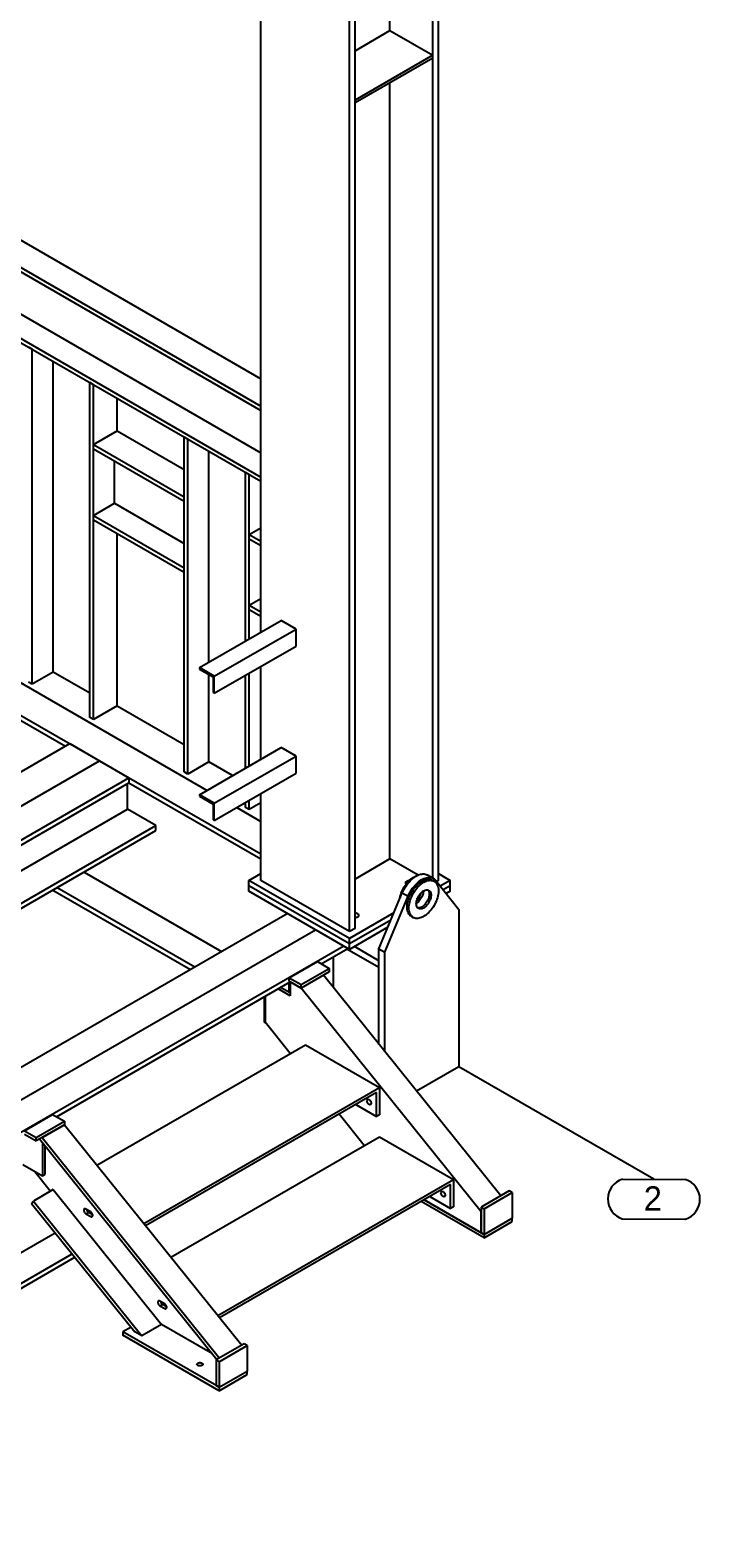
# Model space of a CAD drawing. Header units: millimetres. Extents: x 0 to 16187, y -20471 to 6290.
# Drawn here: x 753.3 to 873.3, y 5254 to 5523.2 of the extents above; entities that cross this region are included whole.
import ezdxf

# ---------------------------------------------------------------- set-up
doc = ezdxf.new("R2010")
doc.units = ezdxf.units.MM

msp = doc.modelspace()

# ---------------------------------------------------------------- linework, layer by layer
at = {"color": 7, "linetype": 'Continuous', "lineweight": 25}
for p, q in [((825.44844, 5371.20471), (825.44844, 5578.66976)), ((826.45607, 5370.78839), (826.45607, 5579.25145)), ((810.54617, 5361.60379), (810.54617, 5570.06686)), ((811.5538, 5362.18548), (811.5538, 5570.64855)), ((794.63627, 5415.24972), (794.63627, 5561.00545)), ((817.78517, 5523.07773), (817.78517, 5544.23778)), ((811.5538, 5519.48043), (817.78517, 5523.07773)), ((817.78517, 5523.07773), (825.44844, 5518.65381)), ((825.44844, 5518.65381), (811.5538, 5510.6326)), ((825.44844, 5518.16389), (811.5538, 5510.14268)), ((825.44844, 5518.16389), (825.44844, 5518.65381)), ((817.78517, 5374.63061), (817.78517, 5513.73998)), ((700.85418, 5509.92734), (794.63627, 5455.78809)), ((811.5538, 5510.14268), (811.5538, 5510.6326)), ((700.19116, 5509.54458), (794.63627, 5455.02259)), ((710.84411, 5509.05872), (794.63627, 5460.68654)), ((698.9382, 5498.32599), (794.63627, 5443.08068)), ((698.9382, 5497.56049), (794.63627, 5442.31517)), ((710.36682, 5496.07577), (794.63627, 5447.42805)), ((753.66827, 5465.96549), (753.00535, 5466.34818)), ((753.66827, 5405.94974), (753.66827, 5465.96549)), ((757.43361, 5408.12343), (757.43361, 5463.79181)), ((764.0097, 5399.97976), (764.0097, 5459.99551)), ((764.67262, 5459.61282), (764.0097, 5459.99551)), ((764.67262, 5399.59707), (764.67262, 5459.61282)), ((768.91526, 5451.34494), (768.91526, 5457.16359)), ((764.67262, 5448.89572), (768.91526, 5451.34494)), ((768.91526, 5451.34494), (780.90072, 5444.42589)), ((764.67262, 5448.13021), (764.67262, 5448.89572)), ((764.67262, 5448.89572), (780.90072, 5439.52744)), ((764.67262, 5448.13021), (780.90072, 5438.76193)), ((781.56363, 5449.86184), (780.90072, 5450.24453)), ((780.90072, 5390.22878), (780.90072, 5450.24453)), ((781.56363, 5389.84609), (781.56363, 5449.86184)), ((768.43796, 5438.36199), (768.43796, 5445.95653)), ((785.32897, 5409.87673), (785.32897, 5447.68816)), ((792.56798, 5443.50917), (791.90507, 5443.89186)), ((791.90507, 5413.67303), (791.90507, 5443.89186)), ((792.56798, 5414.05572), (792.56798, 5443.50917)), ((764.67262, 5436.1883), (768.43796, 5438.36199)), ((768.43796, 5438.36199), (780.90072, 5431.16739)), ((780.90072, 5438.76193), (780.90072, 5439.52744)), ((764.67262, 5436.1883), (780.90072, 5426.82002)), ((764.67262, 5435.4228), (764.67262, 5436.1883)), ((764.67262, 5435.4228), (780.90072, 5426.05451)), ((706.85603, 5432.04317), (785.02276, 5386.91847)), ((768.91526, 5402.04629), (768.91526, 5432.97357)), ((792.56798, 5432.79207), (794.63627, 5433.98607)), ((792.56798, 5432.79207), (794.63627, 5431.59807)), ((792.56798, 5432.02656), (792.56798, 5432.79207)), ((792.56798, 5432.02656), (794.63627, 5430.83257)), ((701.80729, 5429.12859), (794.63627, 5375.53956)), ((780.90072, 5426.05451), (780.90072, 5426.82002)), ((792.56798, 5420.08465), (794.63627, 5421.27865)), ((792.56798, 5420.08465), (794.63627, 5418.89066)), ((792.56798, 5419.31915), (792.56798, 5420.08465)), ((792.56798, 5419.31915), (794.63627, 5418.12515)), ((719.30818, 5418.13755), (759.63966, 5394.85469)), ((783.65843, 5408.91235), (798.29554, 5417.36218)), ((786.31008, 5407.38159), (800.94719, 5415.83141)), ((800.94719, 5415.83141), (798.29554, 5417.36218)), ((800.94719, 5412.76938), (800.94719, 5415.83141)), ((786.31008, 5404.31956), (800.94719, 5412.76938)), ((757.43361, 5408.12343), (753.66827, 5405.94974)), ((764.0097, 5404.32713), (757.43361, 5408.12343)), ((786.31008, 5407.38159), (783.65843, 5408.91235)), ((783.65843, 5408.91235), (783.65843, 5408.66739)), ((783.65843, 5408.66739), (786.09795, 5407.25908)), ((785.32897, 5392.01978), (785.32897, 5407.70301)), ((791.90507, 5390.89154), (791.90507, 5407.54947)), ((792.56798, 5391.27423), (792.56798, 5407.93216)), ((794.63627, 5392.46823), (794.63627, 5409.12616)), ((753.66827, 5405.94974), (753.00535, 5406.33243)), ((786.09795, 5407.25908), (786.09795, 5404.44202)), ((786.31008, 5404.31956), (786.31008, 5407.38159)), ((786.09795, 5404.44202), (786.31008, 5404.31956)), ((764.67262, 5399.59707), (764.0097, 5399.97976)), ((768.91526, 5402.04629), (764.67262, 5399.59707)), ((768.91526, 5402.04629), (780.90072, 5395.12723)), ((733.8154, 5379.94666), (760.40876, 5395.29868)), ((760.40876, 5395.29868), (765.71206, 5392.23715)), ((783.65843, 5386.13086), (798.29554, 5394.58069)), ((800.94719, 5393.04992), (798.29554, 5394.58069)), ((734.68775, 5374.3272), (765.71206, 5392.23715)), ((765.71206, 5392.23715), (771.01536, 5389.17562)), ((785.32897, 5392.01978), (781.56363, 5389.84609)), ((789.59421, 5389.55751), (785.32897, 5392.01978)), ((786.31008, 5384.6001), (800.94719, 5393.04992)), ((800.94719, 5389.98789), (800.94719, 5393.04992)), ((734.68775, 5368.20414), (771.01536, 5389.17562)), ((771.01536, 5389.17562), (771.01536, 5388.25701)), ((781.56363, 5389.84609), (780.90072, 5390.22878)), ((786.31008, 5381.53807), (800.94719, 5389.98789)), ((734.68775, 5367.28553), (771.01536, 5388.25701)), ((770.76081, 5383.54668), (770.76081, 5388.11006)), ((771.01536, 5388.28763), (794.63627, 5374.65157)), ((783.65843, 5386.13086), (783.65843, 5385.8859)), ((786.31008, 5384.6001), (783.65843, 5386.13086)), ((794.63627, 5370.78839), (794.63627, 5386.34467)), ((734.68775, 5362.72215), (770.76081, 5383.54668)), ((775.82546, 5380.62292), (770.76081, 5383.54668)), ((783.65843, 5385.8859), (786.09795, 5384.4776)), ((786.09795, 5384.4776), (786.09795, 5381.66053)), ((786.31008, 5381.53807), (786.31008, 5384.6001)), ((790.32649, 5383.85669), (794.63627, 5381.36872)), ((791.90507, 5383.87611), (791.90507, 5384.76798)), ((792.56798, 5383.49342), (791.90507, 5383.87611)), ((792.56798, 5383.49342), (792.56798, 5385.15068)), ((794.63627, 5384.68741), (792.56798, 5383.49342)), ((734.68775, 5356.87463), (775.82546, 5380.62292)), ((775.82546, 5379.70431), (775.82546, 5380.62292)), ((786.09795, 5381.66053), (786.31008, 5381.53807)), ((734.68775, 5355.95602), (775.82546, 5379.70431)), ((817.78517, 5374.63061), (811.5538, 5371.03331)), ((822.80827, 5371.73083), (817.78517, 5374.63061)), ((762.96286, 5372.2789), (787.60027, 5358.05602)), ((792.51495, 5370.78839), (794.63627, 5372.013)), ((792.51495, 5369.80854), (792.51495, 5370.78839)), ((810.54617, 5360.37918), (792.51495, 5370.78839)), ((810.54617, 5359.39933), (792.51495, 5369.80854)), ((792.51495, 5368.82869), (792.51495, 5369.80854)), ((810.54617, 5361.60379), (794.63627, 5370.78839)), ((825.56447, 5371.13774), (824.50381, 5371.75004)), ((825.69518, 5370.62928), (825.37698, 5370.81297)), ((825.96873, 5370.78699), (830.13126, 5365.57435)), ((826.45607, 5370.78839), (826.12174, 5370.59538)), ((826.45607, 5372.013), (828.57739, 5370.78839)), ((828.57739, 5370.78839), (826.79108, 5369.75717)), ((828.57739, 5369.80854), (827.32665, 5369.0865)), ((828.57739, 5369.80854), (828.57739, 5370.78839)), ((828.57739, 5368.82869), (828.57739, 5369.80854)), ((757.38367, 5369.05809), (782.02108, 5354.83522)), ((758.15277, 5369.50209), (782.79018, 5355.27921)), ((810.54617, 5358.41948), (792.51495, 5368.82869)), ((815.81235, 5358.53283), (819.97488, 5368.55143)), ((816.87301, 5357.92052), (821.03554, 5367.93913)), ((819.97488, 5368.55143), (821.03554, 5367.93913)), ((822.82529, 5367.46777), (822.62427, 5367.35172)), ((828.57739, 5368.82869), (827.86221, 5368.41582)), ((742.6427, 5332.10257), (799.38802, 5364.86094)), ((818.48318, 5364.96112), (810.54617, 5360.37918)), ((830.13126, 5365.57435), (830.13126, 5337.40369)), ((617.50602, 5254.03354), (804.43677, 5361.94637)), ((817.94761, 5363.67209), (810.54617, 5359.39933)), ((817.41205, 5362.38307), (810.54617, 5358.41948)), ((811.5538, 5362.18548), (810.54617, 5361.60379)), ((821.62729, 5364.3176), (821.94548, 5364.13391)), ((619.62734, 5249.429), (809.48551, 5359.03179)), ((810.54617, 5359.39933), (810.54617, 5360.37918)), ((810.54617, 5358.41948), (810.54617, 5359.39933)), ((805.48164, 5355.83242), (810.25461, 5358.5878)), ((807.59223, 5357.05084), (807.59223, 5351.61197)), ((815.81235, 5355.16449), (810.06849, 5358.48035)), ((815.81235, 5356.38911), (811.42071, 5358.92435)), ((815.81235, 5358.53283), (816.87301, 5357.92052)), ((815.81235, 5341.38622), (815.81235, 5358.53283)), ((816.87301, 5340.06677), (816.87301, 5357.92052)), ((799.74601, 5353.32662), (804.78414, 5356.23508)), ((801.86733, 5352.10201), (806.90546, 5355.01046)), ((806.90546, 5354.39806), (801.86733, 5351.48961)), ((805.8448, 5353.78575), (801.86733, 5351.48961)), ((804.78414, 5356.23508), (806.90546, 5355.01046)), ((837.61546, 5314.26336), (805.8448, 5353.78575)), ((806.90546, 5355.01046), (806.90546, 5354.39806)), ((758.0171, 5328.43172), (799.90244, 5352.61162)), ((799.90244, 5350.11304), (797.73838, 5351.36233)), ((799.90244, 5350.6335), (798.18916, 5351.62256)), ((798.31145, 5351.5821), (798.21527, 5351.63763)), ((798.28535, 5351.56703), (798.31145, 5351.5821)), ((799.71683, 5350.74066), (799.71683, 5352.50446)), ((799.74601, 5353.32662), (801.86733, 5352.10201)), ((799.74601, 5352.71422), (799.74601, 5353.32662)), ((799.74601, 5352.71422), (801.86733, 5351.48961)), ((799.90244, 5352.62391), (799.90244, 5350.11304)), ((801.86733, 5351.48961), (799.90244, 5352.62391)), ((801.86733, 5351.48961), (801.86733, 5352.10201)), ((834.10873, 5311.3816), (801.86733, 5351.48961)), ((795.31509, 5345.3817), (795.31509, 5349.96339)), ((795.39464, 5350.00932), (795.39464, 5345.39867)), ((795.48897, 5345.28132), (795.31509, 5345.3817)), ((799.92158, 5339.7672), (795.39464, 5345.39867)), ((765.26054, 5319.75781), (802.63174, 5341.33174)), ((802.63174, 5341.33174), (815.88999, 5333.67792)), ((830.13126, 5337.40369), (822.53766, 5333.02)), ((865.07675, 5317.23008), (830.13126, 5337.40369)), ((773.66544, 5309.3022), (815.88999, 5333.67792)), ((815.35966, 5332.75936), (774.00169, 5308.88391)), ((815.35966, 5328.47252), (815.35966, 5332.75936)), ((815.88999, 5333.67792), (815.88999, 5328.77867)), ((811.64675, 5330.61594), (815.35966, 5328.47252)), ((752.28146, 5325.92593), (757.3196, 5328.83438)), ((754.40278, 5324.70131), (759.44092, 5327.60977)), ((759.44092, 5326.99736), (754.40278, 5324.08891)), ((755.46344, 5324.70121), (759.44092, 5326.99736)), ((757.3196, 5328.83438), (759.44092, 5327.60977)), ((759.44092, 5327.60977), (759.44092, 5326.99736)), ((759.44092, 5326.99736), (791.21158, 5287.47497)), ((813.17983, 5323.27406), (808.66272, 5328.8933)), ((815.88999, 5328.77867), (815.35966, 5328.47252)), ((752.28146, 5325.92593), (754.40278, 5324.70131)), ((752.28146, 5325.31352), (754.40278, 5324.08891)), ((754.40278, 5324.08891), (754.40278, 5324.70131)), ((755.01693, 5324.44345), (786.78759, 5284.92105)), ((755.46344, 5324.70121), (787.2341, 5285.17882)), ((778.51879, 5303.26467), (815.88999, 5324.8386)), ((815.88999, 5324.8386), (829.14824, 5317.18478)), ((755.54033, 5323.79235), (755.54033, 5317.82792)), ((755.9646, 5323.26457), (755.9646, 5318.07284)), ((751.98712, 5319.87915), (755.54033, 5317.82792)), ((754.12716, 5318.64373), (756.96868, 5315.10891)), ((755.54033, 5317.82792), (755.9646, 5318.07284)), ((786.92369, 5292.80906), (829.14824, 5317.18478)), ((828.61791, 5316.26622), (787.25994, 5292.39077)), ((828.61791, 5311.97938), (828.61791, 5316.26622)), ((829.14824, 5317.18478), (829.14824, 5312.28553)), ((753.58355, 5312.89688), (753.88849, 5313.33076)), ((757.41518, 5315.36668), (753.88849, 5313.33076)), ((753.88849, 5313.33076), (773.31462, 5289.16484)), ((757.41518, 5315.36668), (776.84131, 5291.20076)), ((834.63906, 5307.33977), (823.89712, 5313.54096)), ((823.89712, 5313.54096), (834.10873, 5307.64592)), ((824.905, 5314.1228), (828.61791, 5311.97938)), ((839.14687, 5315.14742), (834.10873, 5312.23897)), ((834.63906, 5311.93281), (839.6772, 5314.84127)), ((839.6772, 5314.84127), (839.14687, 5315.14742)), ((839.6772, 5314.84127), (839.6772, 5310.24823)), ((753.58355, 5312.89688), (772.09486, 5289.86899)), ((764.15629, 5311.40485), (763.30776, 5311.8947)), ((763.30776, 5311.03733), (763.75854, 5311.29756)), ((763.30776, 5311.03733), (764.15629, 5310.54749)), ((764.51892, 5310.85861), (763.75854, 5311.29756)), ((764.15629, 5310.54749), (764.52752, 5310.76179)), ((834.63906, 5306.72737), (823.36671, 5313.23476)), ((829.14824, 5312.28553), (828.61791, 5311.97938)), ((834.10873, 5312.23897), (834.10873, 5307.64592)), ((834.10873, 5312.23897), (834.63906, 5311.93281)), ((834.10873, 5307.64592), (834.10873, 5311.3816)), ((834.63906, 5311.93281), (834.63906, 5307.33977)), ((834.63906, 5307.33977), (839.6772, 5310.24823)), ((834.63906, 5306.72737), (839.6772, 5309.63582)), ((839.6772, 5309.63582), (839.6772, 5310.24823)), ((859.41171, 5310.14204), (870.75852, 5310.09255)), ((621.18121, 5228.7807), (757.80143, 5307.64988)), ((834.10873, 5307.64592), (834.63906, 5307.33977)), ((834.63906, 5307.33977), (834.63906, 5306.72737)), ((621.18121, 5223.22708), (760.85073, 5303.85658)), ((621.18121, 5222.33909), (761.33829, 5303.25006)), ((777.41454, 5294.91171), (776.56602, 5295.40156)), ((776.56602, 5294.54419), (777.0168, 5294.80442)), ((776.56602, 5294.54419), (777.41454, 5294.05435)), ((777.77717, 5294.36547), (777.0168, 5294.80442)), ((777.41454, 5294.05435), (777.78578, 5294.26865)), ((771.40044, 5290.73284), (769.93879, 5289.88905)), ((787.17452, 5279.93907), (769.93879, 5289.88905)), ((769.93879, 5289.88905), (769.93879, 5289.27664)), ((787.17452, 5279.32667), (769.93879, 5289.27664)), ((773.31462, 5289.16484), (772.09486, 5289.86899)), ((776.84131, 5291.20076), (773.31462, 5289.16484)), ((785.98088, 5285.9246), (776.84131, 5291.20076)), ((791.68233, 5287.74672), (786.64419, 5284.83827)), ((787.17452, 5284.53212), (792.21266, 5287.44057)), ((792.21266, 5287.44057), (791.68233, 5287.74672)), ((792.21266, 5287.44057), (792.21266, 5282.84753)), ((786.64419, 5284.83827), (787.17452, 5284.53212)), ((786.64419, 5284.83827), (786.64419, 5280.24523)), ((787.17452, 5284.53212), (787.17452, 5279.93907)), ((787.17452, 5279.93907), (792.21266, 5282.84753)), ((787.17452, 5279.32667), (792.21266, 5282.23512)), ((792.21266, 5282.23512), (792.21266, 5282.84753)), ((786.64419, 5280.24523), (787.17452, 5279.93907)), ((787.17452, 5279.93907), (787.17452, 5279.32667))]:
    msp.add_line(p, q, dxfattribs=at)
at = {"ltscale": 0.2}
msp.add_line((859.41832, 5317.25932), (870.73518, 5317.20085), dxfattribs=at)
at = {"color": 7, "linetype": 'Continuous', "lineweight": 25, "flags": 128}
for points in [[(819.52397, 5367.46616), (819.55493, 5367.64011), (819.61912, 5367.92266), (819.70087, 5368.2083), (819.79962, 5368.49501), (819.91466, 5368.78078), (820.04519, 5369.0636), (820.1903, 5369.34151), (820.34897, 5369.61253), (820.52009, 5369.87478), (820.70245, 5370.12641), (820.89478, 5370.36567), (821.09572, 5370.59086), (821.30387, 5370.80041), (821.51777, 5370.99286), (821.73591, 5371.16684), (821.95678, 5371.32115), (822.17881, 5371.4547), (822.40045, 5371.56655), (822.62014, 5371.65591), (822.70734, 5371.68528)], [(819.97488, 5368.55143), (820.10827, 5368.85199), (820.25682, 5369.14816), (820.41956, 5369.43803), (820.59544, 5369.71971), (820.7833, 5369.99137), (820.98194, 5370.25125), (821.19007, 5370.49766), (821.40632, 5370.72899), (821.62929, 5370.94375), (821.85755, 5371.14054), (822.08959, 5371.31809), (822.32392, 5371.47523), (822.55902, 5371.61094), (822.79335, 5371.72436), (823.0254, 5371.81473), (823.25365, 5371.88147), (823.47663, 5371.92416), (823.69288, 5371.9425), (823.901, 5371.93639), (824.09964, 5371.90585), (824.28751, 5371.8511), (824.46339, 5371.77248), (824.50381, 5371.75004)], [(820.68792, 5370.1073), (820.63923, 5370.17186), (820.60309, 5370.25465), (820.59314, 5370.33984), (820.6097, 5370.42469), (820.65224, 5370.50647), (820.71939, 5370.58254), (820.80899, 5370.65048), (820.91816, 5370.70808), (821.04339, 5370.75351), (821.18067, 5370.7853), (821.30436, 5370.80088)], [(820.85048, 5366.03452), (820.85978, 5366.29611), (820.88762, 5366.56661), (820.93379, 5366.84411), (820.99798, 5367.12667), (821.07973, 5367.4123), (821.17847, 5367.69901), (821.29352, 5367.98478), (821.42405, 5368.26761), (821.56916, 5368.54551), (821.72783, 5368.81653), (821.89895, 5369.07878), (822.08131, 5369.33042), (822.27363, 5369.56967), (822.47458, 5369.79486), (822.68273, 5370.00441), (822.89663, 5370.19686), (823.11477, 5370.37085), (823.33563, 5370.52515), (823.55766, 5370.6587), (823.77931, 5370.77055), (823.999, 5370.85991), (824.21521, 5370.92617), (824.42642, 5370.96885), (824.63115, 5370.98766), (824.82796, 5370.98246), (825.01547, 5370.9533), (825.19236, 5370.90037), (825.3574, 5370.82404), (825.37698, 5370.81297)], [(821.03554, 5367.93913), (821.16893, 5368.23968), (821.31748, 5368.53585), (821.48022, 5368.82572), (821.6561, 5369.1074), (821.84396, 5369.37906), (822.0426, 5369.63894), (822.25073, 5369.88535), (822.46698, 5370.11669), (822.68995, 5370.33145), (822.91821, 5370.52824), (823.15025, 5370.70578), (823.38459, 5370.86292), (823.61968, 5370.99864), (823.85401, 5371.11205), (824.08606, 5371.20242), (824.31431, 5371.26917), (824.53729, 5371.31185), (824.75354, 5371.33019), (824.96166, 5371.32408), (825.1603, 5371.29355), (825.34817, 5371.23879), (825.52405, 5371.16017), (825.68679, 5371.0582), (825.83533, 5370.93354), (825.96873, 5370.78699)], [(821.16868, 5365.85083), (821.17798, 5366.11242), (821.20581, 5366.38292), (821.25199, 5366.66042), (821.31617, 5366.94297), (821.39793, 5367.22861), (821.49667, 5367.51532), (821.61171, 5367.80109), (821.74225, 5368.08391), (821.88736, 5368.36182), (822.04603, 5368.63284), (822.21715, 5368.89509), (822.39951, 5369.14672), (822.59183, 5369.38598), (822.79277, 5369.61117), (823.00093, 5369.82072), (823.21482, 5370.01317), (823.43297, 5370.18715), (823.65383, 5370.34146), (823.87586, 5370.47501), (824.0975, 5370.58686), (824.3172, 5370.67622), (824.53341, 5370.74248), (824.74462, 5370.78516), (824.94935, 5370.80397), (825.14616, 5370.79877), (825.33366, 5370.7696), (825.51056, 5370.71667), (825.67559, 5370.64035), (825.82762, 5370.54117), (825.96556, 5370.41982), (826.08846, 5370.27717), (826.19545, 5370.1142), (826.28577, 5369.93207), (826.35881, 5369.73205), (826.41404, 5369.51554), (826.45107, 5369.28406), (826.46966, 5369.03924), (826.46966, 5368.78279), (826.45107, 5368.51651), (826.41404, 5368.24228), (826.35881, 5367.962), (826.28577, 5367.67766), (826.19545, 5367.39123), (826.08846, 5367.10474), (825.96556, 5366.82019), (825.82762, 5366.53958), (825.67559, 5366.26488), (825.51056, 5365.99801), (825.33366, 5365.74084), (825.14616, 5365.49518), (824.94935, 5365.26276), (824.74462, 5365.04519), (824.53341, 5364.84402), (824.3172, 5364.66064), (824.0975, 5364.49635), (823.87586, 5364.3523), (823.65383, 5364.22949), (823.43297, 5364.1288), (823.21482, 5364.05092), (823.00093, 5363.9964), (822.79277, 5363.96563), (822.59183, 5363.95882), (822.39951, 5363.97601), (822.21715, 5364.0171), (822.04603, 5364.08178), (821.88736, 5364.16961), (821.74225, 5364.27997), (821.61171, 5364.41209), (821.49667, 5364.56503), (821.39793, 5364.73773), (821.31617, 5364.92898), (821.25199, 5365.13742), (821.20581, 5365.36161), (821.17798, 5365.59997), (821.16868, 5365.85083)], [(822.49451, 5366.61621), (822.50381, 5366.80266), (822.5316, 5366.99724), (822.57748, 5367.19721), (822.6408, 5367.39977), (822.72068, 5367.60208), (822.816, 5367.80129), (822.92542, 5367.99461), (823.0474, 5368.17932), (823.18023, 5368.35284), (823.32205, 5368.51272), (823.47086, 5368.65672), (823.62458, 5368.78282), (823.78104, 5368.88925), (823.93806, 5368.97452), (824.09342, 5369.03743), (824.24495, 5369.07709), (824.39052, 5369.09295), (824.52809, 5369.08479), (824.65572, 5369.05272), (824.77162, 5368.99719), (824.87417, 5368.91898), (824.96192, 5368.81919), (825.03365, 5368.69922), (825.08835, 5368.56075), (825.12525, 5368.40573), (825.14383, 5368.23633), (825.14383, 5368.05493), (825.12525, 5367.86409), (825.08835, 5367.66646), (825.03365, 5367.46484), (824.96192, 5367.26205), (824.87417, 5367.06094), (824.77162, 5366.86433), (824.65572, 5366.67498), (824.52809, 5366.49555), (824.39052, 5366.32856), (824.24495, 5366.17635), (824.09342, 5366.04106), (823.93806, 5365.92459), (823.78104, 5365.82857), (823.62458, 5365.75435), (823.47086, 5365.70298), (823.32205, 5365.67517), (823.18023, 5365.67131), (823.0474, 5365.69146), (822.92542, 5365.73534), (822.816, 5365.80233), (822.72068, 5365.89148), (822.6408, 5366.00156), (822.57748, 5366.13101), (822.5316, 5366.27801), (822.50381, 5366.44051), (822.49451, 5366.61621)], [(823.7662, 5368.88008), (823.76497, 5368.85093), (823.74639, 5368.66008), (823.70949, 5368.46246), (823.6548, 5368.26084), (823.58307, 5368.05805), (823.49531, 5367.85694), (823.39276, 5367.66033), (823.27686, 5367.47098), (823.14923, 5367.29155), (823.01166, 5367.12456), (822.86609, 5366.97235), (822.71456, 5366.83706), (822.5592, 5366.72059), (822.4956, 5366.6791)], [(823.7662, 5368.88008), (823.76497, 5368.85093), (823.74639, 5368.66008), (823.70949, 5368.46246), (823.6548, 5368.26084), (823.58307, 5368.05805), (823.49531, 5367.85694), (823.39276, 5367.66033), (823.27686, 5367.47098), (823.14923, 5367.29155), (823.01166, 5367.12456), (822.86609, 5366.97235), (822.71456, 5366.83706), (822.5592, 5366.72059), (822.4956, 5366.6791)], [(824.58506, 5369.07373), (824.64373, 5369.00288), (824.71546, 5368.88291), (824.77015, 5368.74444), (824.80705, 5368.58942), (824.82563, 5368.42002), (824.82563, 5368.23863), (824.80705, 5368.04778), (824.77015, 5367.85016), (824.71546, 5367.64853), (824.64373, 5367.44574), (824.55597, 5367.24463), (824.45342, 5367.04802), (824.33752, 5366.85867), (824.20989, 5366.67925), (824.07232, 5366.51225), (823.92675, 5366.36004), (823.77522, 5366.22475), (823.61986, 5366.10828), (823.46284, 5366.01226), (823.30638, 5365.93804), (823.15266, 5365.88667), (823.00385, 5365.85886), (822.86203, 5365.855), (822.7374, 5365.87315)], [(824.58506, 5369.07373), (824.64373, 5369.00288), (824.71546, 5368.88291), (824.77015, 5368.74444), (824.80705, 5368.58942), (824.82563, 5368.42002), (824.82563, 5368.23863), (824.80705, 5368.04778), (824.77015, 5367.85016), (824.71546, 5367.64853), (824.64373, 5367.44574), (824.55597, 5367.24463), (824.45342, 5367.04802), (824.33752, 5366.85867), (824.20989, 5366.67925), (824.07232, 5366.51225), (823.92675, 5366.36004), (823.77522, 5366.22475), (823.61986, 5366.10828), (823.46284, 5366.01226), (823.30638, 5365.93804), (823.15266, 5365.88667), (823.00385, 5365.85886), (822.86203, 5365.855), (822.73741, 5365.87315)], [(811.92503, 5364.84902), (812.01982, 5364.78347), (812.09281, 5364.70921), (812.14166, 5364.62862), (812.1648, 5364.54429), (812.16148, 5364.45892), (812.13181, 5364.37528), (812.07674, 5364.29603), (811.99805, 5364.22373), (811.89827, 5364.16071), (811.78059, 5364.10899), (811.64881, 5364.07022), (811.5538, 5364.052)], [(821.62729, 5364.3176), (821.56916, 5364.3533), (821.42405, 5364.46366), (821.29352, 5364.59578), (821.17847, 5364.74872), (821.07973, 5364.92142), (820.99798, 5365.11267), (820.93379, 5365.32112), (820.88762, 5365.54531), (820.85978, 5365.78366), (820.85048, 5366.03452)], [(813.66261, 5331.28942), (813.67191, 5331.37944), (813.69937, 5331.4542), (813.7436, 5331.50995), (813.80238, 5331.54389), (813.87277, 5331.55433), (813.95123, 5331.54074), (814.03384, 5331.5038), (814.11644, 5331.44537), (814.19491, 5331.36836), (814.2653, 5331.27666), (814.32408, 5331.17485), (814.3683, 5331.06803), (814.39576, 5330.96157), (814.40507, 5330.86081), (814.39576, 5330.77079), (814.3683, 5330.69603), (814.32408, 5330.64029), (814.2653, 5330.60634), (814.19491, 5330.5959), (814.11644, 5330.60949), (814.03384, 5330.64643), (813.95123, 5330.70487), (813.87277, 5330.78187), (813.80238, 5330.87358), (813.7436, 5330.97539), (813.69937, 5331.0822), (813.67191, 5331.18866), (813.66261, 5331.28942)], [(826.92086, 5314.79628), (826.93017, 5314.8863), (826.95762, 5314.96106), (827.00185, 5315.01681), (827.06063, 5315.05075), (827.13102, 5315.06119), (827.20948, 5315.0476), (827.29209, 5315.01066), (827.3747, 5314.95223), (827.45316, 5314.87522), (827.52355, 5314.78352), (827.58233, 5314.68171), (827.62656, 5314.57489), (827.65401, 5314.46843), (827.66332, 5314.36767), (827.65401, 5314.27765), (827.62656, 5314.20289), (827.58233, 5314.14715), (827.52355, 5314.1132), (827.45316, 5314.10276), (827.3747, 5314.11635), (827.29209, 5314.15329), (827.20948, 5314.21173), (827.13102, 5314.28873), (827.06063, 5314.38044), (827.00185, 5314.48225), (826.95762, 5314.58906), (826.93017, 5314.69552), (826.92086, 5314.79628)], [(763.30776, 5311.8947), (763.22516, 5311.93164), (763.14669, 5311.94523), (763.07631, 5311.93479), (763.01752, 5311.90085), (762.9733, 5311.8451), (762.94584, 5311.77034), (762.93653, 5311.68032), (762.94584, 5311.57956), (762.9733, 5311.4731), (763.01752, 5311.36629), (763.07631, 5311.26447), (763.14669, 5311.17277), (763.22516, 5311.09577), (763.30776, 5311.03733)], [(764.46381, 5311.03897), (764.41427, 5311.01255), (764.34388, 5311.00211), (764.26542, 5311.0157), (764.18281, 5311.05264), (764.1002, 5311.11107), (764.02174, 5311.18808), (763.95135, 5311.27978), (763.89257, 5311.38159), (763.84834, 5311.48841), (763.82089, 5311.59487), (763.82019, 5311.59888)], [(764.15629, 5310.54749), (764.2389, 5310.51055), (764.31736, 5310.49695), (764.38775, 5310.50739), (764.44653, 5310.54134), (764.49076, 5310.59709), (764.51822, 5310.67184), (764.52752, 5310.76186), (764.51822, 5310.86263), (764.49076, 5310.96908), (764.44653, 5311.0759), (764.38775, 5311.17771), (764.31736, 5311.26942), (764.2389, 5311.34642), (764.15629, 5311.40485)], [(776.56602, 5295.40156), (776.48341, 5295.4385), (776.40495, 5295.45209), (776.33456, 5295.44165), (776.27578, 5295.40771), (776.23155, 5295.35196), (776.20409, 5295.2772), (776.19479, 5295.18718), (776.20409, 5295.08642), (776.23155, 5294.97996), (776.27578, 5294.87315), (776.33456, 5294.77134), (776.40495, 5294.67963), (776.48341, 5294.60263), (776.56602, 5294.54419)], [(777.722, 5294.54578), (777.67252, 5294.51941), (777.60213, 5294.50897), (777.52367, 5294.52256), (777.44106, 5294.5595), (777.35845, 5294.61793), (777.27999, 5294.69494), (777.2096, 5294.78664), (777.15082, 5294.88845), (777.10659, 5294.99527), (777.07914, 5295.10173), (777.07844, 5295.10574)], [(777.41454, 5294.05435), (777.49715, 5294.01741), (777.57562, 5294.00382), (777.646, 5294.01425), (777.70478, 5294.0482), (777.74901, 5294.10395), (777.77647, 5294.17871), (777.78578, 5294.26872), (777.77647, 5294.36949), (777.74901, 5294.47595), (777.70478, 5294.58276), (777.646, 5294.68457), (777.57562, 5294.77628), (777.49715, 5294.85328), (777.41454, 5294.91171)], [(784.09861, 5284.28645), (784.17191, 5284.23339), (784.22292, 5284.17224), (784.24908, 5284.10607), (784.24908, 5284.03821), (784.22292, 5283.97204), (784.17191, 5283.91089), (784.09861, 5283.85783), (784.00669, 5283.81552), (783.90077, 5283.78607), (783.78616, 5283.77097), (783.6686, 5283.77097), (783.55398, 5283.78607), (783.44806, 5283.81552), (783.35615, 5283.85783), (783.28285, 5283.91089), (783.23184, 5283.97204), (783.20568, 5284.03821), (783.20568, 5284.10607), (783.23184, 5284.17224), (783.28285, 5284.23339), (783.35615, 5284.28645), (783.44806, 5284.32876), (783.55398, 5284.35821), (783.6686, 5284.37331), (783.78616, 5284.37331), (783.90077, 5284.35821), (784.00669, 5284.32876), (784.09861, 5284.28645)]]:
    msp.add_lwpolyline(points, dxfattribs=at)
at = {"color": 7, "linetype": 'Continuous', "lineweight": 25}
for centre, radius, start, end in [((820.35504, 5369.38206), 3.12498, 315.2161201, 344.7892564), ((811.4049, 5363.90507), 1.07776, 61.144386, 82.0588218), ((797.80981, 5352.3901), 0.95106, 301.83372, 326.0543849), ((764.20412, 5311.98684), 0.82076, 190.0362206, 237.1199422), ((777.46237, 5295.4937), 0.82076, 190.0362206, 237.1199422)]:
    msp.add_arc(centre, radius, start, end, dxfattribs=at)
at = {"ltscale": 0.2}
for centre, radius, start, end in [((860.56595, 5313.69961), 3.74013, 107.868979, 252.024554), ((869.57704, 5313.64286), 3.74173, 287.9650883, 71.9696973)]:
    msp.add_arc(centre, radius, start, end, dxfattribs=at)

# ---------------------------------------------------------------- texts
at = {"color": 7, "linetype": 'Continuous', "lineweight": 25}
msp.add_text('2', height=4.36629, rotation=359.9536776, dxfattribs=at).set_placement((863.25119, 5311.60336))

doc.saveas('drawing.dxf')
